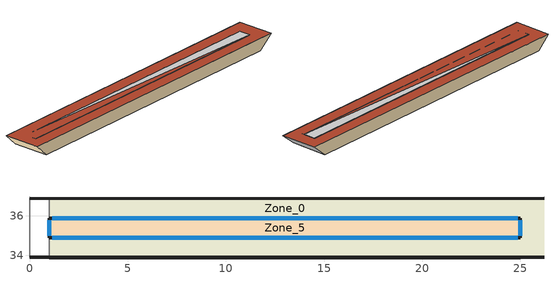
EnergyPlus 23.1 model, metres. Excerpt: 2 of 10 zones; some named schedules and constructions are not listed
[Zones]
Zone_0
 floor to Zone_1 (Interior Partition (Mass)_FLIPPED): 25,33.87,35.54 25,36.88,35.51 26.2,36.89,36.51 26.2,33.88,36.54
 floor to Zone_4 (Interior Partition (Mass)_FLIPPED): 25,34.37,35.54 1,34.37,35.54 1,36.88,35.51 25,36.88,35.51
 floor to Zone_9 (Interior Partition (Mass)_FLIPPED): 25,34.37 25,33.87 1,33.87 1,34.37 z35.54
 wall outside (300mmInsulation 200mmConcrete): 0,33.88,36.54 1,33.87,35.54 25,33.87,35.54 26.2,33.88,36.54; 26.2,36.89,36.51 25,36.88,35.51 1,36.88,35.51 0,36.89,36.51
 wall to Zone_3 (200mmConcrete): 1,36.88,35.51 1,33.87,35.54 0,33.88,36.54 0,36.89,36.51
 ceiling to Zone_5 (Interior Partition (Mass)): 1,34.88,36.53 25,34.88,36.53 25,35.88,36.52 1,35.88,36.52
 roof outside (UVal_0.4_Mass): 0,33.88,36.54 25,33.88,36.54 25,35.88,36.52 1,35.88,36.52 25,34.88,36.53 25,33.88,36.54 26.2,33.88,36.54 26.2,36.89,36.51 0,36.89,36.51
Zone_5
 floor outside (90.1-2019 Nonresidential CZ 0 Exterior Floor (Mass)): 1,34.88,36.03 1,35.88,36.02 25,35.88,36.02 25,34.88,36.03
 wall outside (300mmInsulation 200mmConcrete): 25,35.88 1,35.88 z36.02:36.52; 1,34.88 25,34.88 z36.03:36.53; 1,35.88,36.02 1,34.88,36.03 1,34.88,36.53 1,35.88,36.52; 25,34.88,36.03 25,35.88,36.02 25,35.88,36.52 25,34.88,36.53
 window (90.1-2019 Nonresidential CZ 0 Glazing (Operable)): 24.85,35.88 1.15,35.88 z36.17:36.37; 1.15,34.88 24.85,34.88 z36.18:36.38; 1,35.76,36.14 1,35,36.15 1,35,36.41 1,35.76,36.4; 25,35,36.15 25,35.76,36.14 25,35.76,36.4 25,35,36.41
[EnergyManagementSystem:Sensor] Output:Variable Index Key=Environment
Name | Output:Variable
OutdoorTemp | Site Outdoor Air Drybulb Temperature
OutdoorRelHumid | Site Outdoor Air Relative Humidity
[ZoneHVAC:IdealLoadsAirSystem] Maximum Heating Supply Air Temperature {C}=35; Minimum Cooling Supply Air Temperature {C}=12; Maximum Heating Supply Air Humidity Ratio {kgWater/kgDryAir}=0.01; Minimum Cooling Supply Air Humidity Ratio {kgWater/kgDryAir}=0.008; Heating Limit=LimitFlowRateAndCapacity; MaximumHeatingAirFlowRate [m3/s]=Autosize; MaximumSensibleHeatingCapacity [W]=Autosize; Cooling Limit=LimitFlowRateAndCapacity; MaximumCoolingAirFlowRate [m3/s]=Autosize; MaximumTotalCoolingCapacity [W]=Autosize; HeatingAvailabilitySchedule=Off; Dehumidification Control Type=Humidistat; Humidification Control Type=Humidistat; Demand Controlled Ventilation Type=OccupancySchedule; Outdoor Air Economizer Type=DifferentialEnthalpy; Heat Recovery Type=None; SensibleHeatRecoveryEffectiveness=0.7; LatentHeatRecoveryEffectiveness=0.65
Name | CoolingAvailabilitySchedule | Design Specification Outdoor Air Object
Zone_0 Ideal Loads Air | CoolAvail_Zone_0 | Zone_0MinFreshAir
Zone_1 Ideal Loads Air | CoolAvail_Zone_1 | Zone_1MinFreshAir
Zone_2 Ideal Loads Air | CoolAvail_Zone_2 | Zone_2MinFreshAir
Zone_3 Ideal Loads Air | CoolAvail_Zone_3 | Zone_3MinFreshAir
Zone_4 Ideal Loads Air | CoolAvail_Zone_4 | Zone_4MinFreshAir
Zone_5 Ideal Loads Air | CoolAvail_Zone_5 | Zone_5MinFreshAir
Zone_6 Ideal Loads Air | CoolAvail_Zone_6 | Zone_6MinFreshAir
Zone_7 Ideal Loads Air | CoolAvail_Zone_7 | Zone_7MinFreshAir
Zone_8 Ideal Loads Air | CoolAvail_Zone_8 | Zone_8MinFreshAir
Zone_9 Ideal Loads Air | CoolAvail_Zone_9 | Zone_9MinFreshAir
[Schedule:Constant]
Name | Value
Off | 0
AllOn | 1
[Schedule:Day:Hourly]
713d6450-72e7-46b9-a0b0-eab3520a337b: Fraction, 0, 0, 0, 0, 0, 0, 0, 0, 0.4, 0.4, 0.4, 0.6, 0.6, 0.6, 0.6, 0.6, 0.6, 0.4, 0, 0, 0, 0, 0, 0
6affbd65-ccde-42a5-a7cf-98fa23af94a4: AnyNumber, 0.2, 0.2, 0.2, 0.2, 0.2, 0.2, 0.2, 0.2, 0.2, 0.2, 0.2, 0.2, 0.2, 0.2, 0.2, 0.2, 0.2, 0.2, 0.2, 0.2, 0.2, 0.2, 0.2, 0.2
c2c4ec13-7492-4e47-a708-5072e8d3efac: Fraction, 0, 0, 0, 0, 0, 0, 0, 0.8, 0.8, 0.6, 0.6, 0.6, 0.6, 0.6, 0.6, 0.6, 0.6, 0.8, 0, 0, 0, 0, 0, 0
4f654153-d9da-440f-87d4-c26200ae0a88: Fraction, 0, 0, -0, -0, 0, -0, 0, 0.2, 0.2, 0.4, 0.4, 0.6, 0.6, 0.6, 0.6, 0.6, 0.6, 0.4, 0.4, 0.2, 0, 0, 0, 0
8a532af5-2101-49b9-b3ae-ee631a3ede54: Temperature, 0, 0, 0, 0, 0, 0, 0, 0, 25, 25, 25, 25, 25, 25, 25, 25, 25, 25, 25, 0, 0, 0, 0, 0
26128329-a49c-462a-9c65-336d64e03bce: Fraction, 1, 1, 1, 1, 1, 1, 1, 1, 0, 0, 0, 0, 0, 1, 0, 0, 0, 0, 0, 0, 0, 0, 0, 0
ffc6a95d-d4a1-47bb-b88f-23d788c2bf29: Fraction, 1, 1, 1, 1, 1, 1, 1, 1, 0, 0, 0, 0, 0, 0, 0, 0, 0, 0, 0, 0, 0, 0, 0, 0
7ec457ae-2b84-446e-ac73-69dfd6062cb9: Fraction, 1, 1, 1, 1, 1, 1, 1, 1, 0, 0, 0, 1, 1, 1, 1, 1, 0, 0, 0, 0, 0, 0, 0, 1
346ea321-adf6-498f-ac46-00ea87e15e3c: Fraction, 1, 1, 1, 1, 1, 1, 1, 1, 0, 0, 0, 0, 0, 0, 0, 0, 0, 0, 0, 0, 0, 0, 0, 1
68d4db8a-cd9e-4515-a9a3-8d937d685b81: Fraction, 1, 1, 1, 1, 1, 1, 1, 1, 0, 0, 0, 0, 1, 1, 1, 0, 0, 0, 0, 0, 0, 0, 0, 0
6c2d310b-273f-410a-89f7-1805d80d1e96: Fraction, 1, 1, 1, 1, 1, 1, 1, 1, 0, 0, 0, 0, 0, 0, 0, 0, 0, 0, 0, 0, 0, 0, 1, 1
18a13f5e-4ed7-482c-b7a1-724b896db6e4: Fraction, 1, 1, 1, 1, 1, 1, 1, 0, 0, 0, 0, 0, 1, 1, 1, 1, 0, 0, 0, 0, 0, 0, 0, 1
7164f43f-7629-494b-9241-abfe7005886f: Fraction, 1, 1, 1, 1, 1, 1, 1, 1, 0, 0, 0, 0, 1, 1, 1, 1, 1, 0, 0, 0, 0, 0, 0, 0
eea84938-3f2c-4198-8930-aa0f154303ca: Fraction, 1, 1, 1, 1, 1, 1, 1, 1, 0, 0, 0, 0, 1, 1, 1, 1, 1, 0, 0, 0, 0, 0, 0, 1
1f8974ce-10b4-41a2-9884-31a29a277223: Fraction, 1, 1, 1, 1, 1, 0, 0, 0, 0, 0, 1, 1, 1, 1, 0, 0, 0, 0, 0, 0, 0, 0, 1, 1
b95b9b22-7183-480b-83c9-f689512fde90: Fraction, 1, 1, 1, 1, 1, 0, 0, 0, 0, 0, 0, 0, 0, 0, 0, 1, 1, 1, 1, 1, 1, 1, 1, 1
7a8470b1-fba1-4a9f-a13f-e9dc9952319e: Fraction, 1, 1, 1, 1, 1, 1, 1, 0, 0, 0, 0, 0, 0, 0, 0, 0, 0, 0, 0, 0, 0, 0, 1, 1
0cd271bc-c703-4da0-8d19-fef8b674692d: Fraction, 1, 1, 1, 1, 1, 1, 1, 0, 0, 0, 0, 0, 0, 0, 0, 0, 0, 0, 0, 0, 0, 0, 0, 1
62c26efe-f6cd-477e-9e4c-5e679ff38d5d: Fraction, 1, 1, 1, 1, 1, 1, 1, 1, 1, 1, 1, 0, 0, 0, 0, 0, 0, 0, 0, 0, 1, 1, 1, 1
6023a845-a1c0-4990-ad85-f4ca74dafc78: Fraction, 1, 1, 1, 1, 1, 1, 0, 0, 0, 0, 0, 0, 0, 0, 0, 0, 0, 0, 0, 0, 0, 1, 1, 1
67fc87cf-ce2b-41cc-9440-1e0e2276db63: Fraction, 1, 1, 1, 1, 0, 0, 0, 0, 0, 0, 0, 0, 0, 0, 0, 0, 0, 0, 0, 0, 0, 1, 1, 1
de9248ce-a475-488b-b092-ba2fc47f884d: Fraction, 1, 1, 1, 1, 1, 1, 1, 1, 1, 1, 1, 1, 1, 1, 0, 0, 0, 0, 0, 0, 1, 1, 1, 1
a6578f83-0fec-4798-92dd-29eae890b0c9: Fraction, 1, 1, 1, 1, 1, 1, 0, 0, 0, 0, 0, 0, 0, 0, 0, 0, 0, 0, 0, 0, 0, 0, 1, 1
4199064a-1529-4171-aca4-b9dd580a48a0: Fraction, 0, 1, 1, 1, 1, 1, 1, 1, 0, 0, 0, 0, 0, 1, 0, 0, 0, 0, 1, 1, 1, 1, 1, 1
4fba21c8-22b2-41a6-a59f-d5a67b32b3be: Fraction, 1, 1, 1, 1, 1, 1, 0, 0, 0, 0, 0, 0, 1, 1, 0, 0, 1, 1, 1, 1, 1, 1, 1, 1
70ec4768-6183-4381-810d-2385883a66fe: Fraction, 1, 1, 1, 1, 1, 1, 1, 1, 0, 0, 0, 0, 0, 0, 0, 0, 0, 0, 0, 0, 0, 1, 1, 1
743a8416-6892-4693-8cab-3386d2d731b2: Fraction, 1, 1, 1, 0, 0, 0, 0, 0, 0, 0, 0, 0, 0, 0, 0, 0, 0, 0, 0, 0, 0, 0, 0, 0
cc1bc7ec-186a-4053-9078-072b368fb057: Fraction, 1, 1, 1, 1, 1, 1, 1, 1, 0, 0, 0, 0, 1, 1, 1, 1, 0, 0, 0, 0, 0, 0, 0, 0
1eac853b-f9b5-4378-aa0f-5e0ead8969a1: Fraction, 0, 0, 0, 0, 0, 0, 0, 0, 1, 1, 1, 1, 1, 1, 1, 1, 0, 0, 0, 0, 0, 0, 0, 0
b9559528-1d66-4457-ad8d-24ba14e98f91: Fraction, 0, 0, 0, 1, 1, 1, 1, 1, 0, 0, 0, 0, 0, 0, 0, 0, 0, 0, 0, 0, 0, 0, 0, 0
69cf3f64-1790-47ce-9ffe-870b6eae9fa3: Fraction, 0, 0, 0, 1, 1, 1, 1, 1, 0, 0, 0, 0, 0, 1, 1, 1, 0, 0, 0, 0, 0, 0, 0, 0
a2606a62-1cc4-4a4d-9957-ee04bef5b3a4: Fraction, 0, 1, 1, 1, 1, 1, 1, 1, 0, 0, 0, 0, 0, 1, 1, 0, 0, 0, 0, 0, 0, 0, 0, 0
17075a1b-6599-46ea-9f5a-90b479617e5c: Fraction, 0, 0, 0, 0, 1, 1, 1, 1, 0, 0, 0, 0, 0, 0, 0, 0, 0, 0, 0, 0, 0, 0, 0, 0
ae8ab2fa-f8e5-4340-9721-e04c586f310a: Fraction, 1, 1, 1, 1, 1, 1, 1, 1, 1, 0, 1, 1, 1, 1, 1, 1, 1, 0, 0, 1, 1, 1, 1, 1
b12baa50-9ce2-465b-8923-5503bc9c8547: Fraction, 1, 1, 1, 1, 1, 1, 1, 1, 0, 0, 0, 1, 1, 1, 1, 1, 0, 1, 1, 1, 1, 1, 1, 1
90c5aa04-2100-42e2-bce3-04d9d9818eda: Fraction, 0, 1, 1, 1, 1, 1, 1, 1, 0, 0, 0, 0, 1, 1, 1, 0, 0, 0, 0, 0, 0, 0, 0, 0
b9676c6e-9c11-4298-9a78-c99a300fc6af: Fraction, 0, 0, 0, 0, 0, 0, 0, 0, 0, 0, 0, 0, 1, 0, 0, 0, 0, 0, 0, 0, 0, 0, 0, 0
a47f9877-64a6-4272-b029-2d400106ce92: Fraction, 0, 1, 1, 1, 1, 1, 1, 1, 0, 0, 0, 0, 0, 0, 0, 0, 0, 0, 0, 0, 0, 0, 0, 0
f3131cd5-39ca-4246-a29d-ecc3657f6b71: Fraction, 0, 1, 0, 0, 1, 0, 0, 0, 0, 0, 0, 1, 1, 1, 1, 1, 1, 0, 0, 0, 0, 0, 0, 0
604f2ce9-409e-408d-bb1a-d8c02a4a93ba: Fraction, 0, 0, 0, 0, 0, 0, 0, 0, 0, 0, 0, 0, 1, 0, 1, 0, 0, 0, 0, 0, 0, 0, 0, 0
b1de7d1b-d140-4419-81a4-46bcb6597c08: Fraction, 0, 0, 0, 0, 0, 0, 0, 0, 0, 0, 0, 1, 0, 0, 1, 1, 0, 0, 0, 0, 0, 0, 0, 1
c05c8beb-8b61-4d35-8522-e71affdac5f8: Fraction, 0, 0, 0, 1, 1, 1, 1, 1, 0, 0, 0, 1, 1, 1, 1, 0, 0, 0, 0, 0, 0, 1, 1, 0
9460b2d5-9b17-4edd-84e5-bb32d14f65f1: Fraction, 0, 1, 1, 1, 1, 1, 1, 1, 0, 0, 0, 1, 1, 1, 1, 1, 0, 0, 1, 0, 0, 1, 1, 1
4825c346-50d4-4f60-ac18-61646baccc39: Fraction, 1, 1, 1, 1, 1, 1, 1, 1, 0, 0, 0, 1, 1, 1, 1, 0, 0, 0, 0, 1, 0, 0, 1, 1
c3a7118f-9858-4c1a-9065-92c86fd2ce47: Fraction, 1, 1, 1, 1, 1, 1, 1, 1, 1, 1, 0, 0, 0, 0, 0, 0, 0, 0, 0, 1, 1, 1, 1, 1
cc65cf8b-ad84-46d3-841b-9f3fed0eaa0c: Fraction, 1, 1, 1, 1, 1, 1, 1, 1, 0, 0, 0, 1, 1, 1, 1, 1, 1, 0, 1, 1, 1, 1, 1, 1
865d1c69-0b9e-4efa-9cd9-44acacb2e463: Fraction, 1, 1, 0, 0, 1, 1, 0, 0, 0, 0, 0, 1, 0, 0, 1, 1, 0, 0, 0, 0, 0, 0, 0, 0
6787fef0-3d34-4ff5-af86-dab837380132: Fraction, 0, 1, 1, 0, 1, 1, 0, 0, 0, 0, 0, 1, 1, 1, 1, 1, 1, 0, 0, 0, 0, 0, 0, 0
7c6381cc-5b55-49da-8322-ec5a5ece2b28: Fraction, 0, 0, 0, 0, 1, 1, 1, 1, 0, 0, 0, 1, 1, 1, 1, 1, 0, 0, 0, 0, 0, 0, 0, 0
1f42ac5f-69d3-40f8-b05b-59f70a2297f2: Fraction, 1, 1, 1, 1, 1, 1, 1, 1, 0, 0, 0, 1, 1, 1, 1, 1, 0, 0, 0, 0, 0, 0, 0, 0
ed8f30d5-4e58-4bd8-be9f-2f7e72377be0: Fraction, 0, 0, 1, 1, 1, 1, 1, 0, 0, 0, 0, 1, 1, 1, 1, 1, 1, 0, 0, 0, 0, 0, 0, 0
cda3fa70-d411-4153-910d-d1ea203522ce: Fraction, 0, 0, 0, 0, 0, 0, 0, 0, 0, 0, 0, 0, 0, 1, 0, 0, 0, 0, 0, 0, 0, 0, 0, 0
d0da784f-1475-43dc-8f9b-f9596f81764a: Fraction, 0, 0, 0, 0, 0, 0, 0, 0, 0, 0, 0, 1, 1, 1, 0, 0, 0, 0, 0, 0, 0, 0, 0, 0
5a9cd386-6dde-4e57-98bc-6c021d4b4641: Fraction, 0, 0, 0, 0, 0, 0, 0, 0, 0, 0, 0, 0, 1, 1, 1, 1, 0, 0, 0, 0, 0, 0, 0, 0
d45ff4bc-0f80-46f5-8910-e49af15cc98d: Fraction, 0, 0, 0, 1, 1, 1, 1, 1, 0, 0, 0, 1, 1, 1, 1, 1, 0, 0, 0, 0, 0, 0, 0, 0
ff4ec9a2-cc1f-48b8-8e96-368cc7353a53: Fraction, 1, 1, 1, 0, 1, 1, 1, 1, 0, 0, 0, 1, 1, 1, 1, 1, 1, 0, 0, 0, 0, 0, 0, 1
d29247bc-790b-4132-ba5a-d047e7aefb11: Fraction, 1, 1, 1, 1, 1, 1, 1, 1, 0, 0, 0, 1, 1, 1, 1, 1, 1, 0, 0, 0, 0, 0, 0, 1
f3175d0e-35d9-4439-b0aa-6b1563fa926c: Fraction, 1, 1, 1, 1, 0, 0, 0, 1, 0, 0, 1, 1, 1, 1, 1, 1, 1, 0, 0, 0, 0, 0, 0, 0
aabe9b6c-e614-4a09-a937-79109e35ecdb: Fraction, 1, 1, 1, 1, 0, 0, 0, 0, 0, 0, 0, 1, 1, 1, 1, 1, 1, 0, 0, 0, 0, 0, 0, 0
89886e4c-dae1-4523-96eb-67b856de2bfb: Fraction, 0, 0, 0, 0, 0, 0, 0, 0, 0, 0, 0, 1, 1, 1, 1, 1, 0, 0, 0, 0, 0, 1, 1, 1
aab2ec88-fad6-44b6-b865-30069ee1f08c: Fraction, 1, 1, 1, 1, 1, 1, 1, 1, 1, 1, 0, 0, 0, 0, 1, 1, 0, 0, 0, 1, 1, 0, 1, 0
c7789eea-a7a2-4639-a7f6-11bfa0d1b582: Fraction, 0, 1, 1, 1, 1, 1, 1, 1, 1, 1, 1, 1, 0, 1, 0, 1, 1, 1, 1, 1, 1, 1, 1, 1
84d716f2-fcba-4c29-9d14-1c0ac03fc866: Fraction, 1, 1, 1, 1, 1, 1, 1, 1, 0, 0, 0, 1, 0, 1, 1, 0, 0, 0, 0, 1, 0, 1, 1, 1
0a143e83-cd71-4f17-9422-728ab1938fa5: Fraction, 1, 1, 1, 1, 1, 1, 1, 1, 0, 0, 0, 1, 1, 1, 1, 1, 1, 1, 0, 0, 0, 0, 0, 0
7a0da003-bc82-4f23-ab69-61e5f7eedec5: Fraction, 1, 0, 1, 1, 1, 0, 1, 1, 0, 0, 0, 1, 1, 1, 1, 1, 1, 0, 0, 0, 0, 0, 0, 0
560757e2-053c-4463-a1ce-e2d631b9b847: Fraction, 0, 0, 0, 0, 0, 1, 1, 0, 0, 0, 0, 0, 1, 1, 1, 1, 0, 0, 0, 0, 1, 1, 1, 0
4d4032d5-8fce-4c25-b939-b4acca6882aa: Fraction, 0, 1, 0, 1, 1, 1, 1, 1, 0, 0, 0, 1, 1, 1, 1, 1, 1, 0, 0, 0, 0, 0, 0, 0
5a9531e6-8b83-44fe-8bb2-b31c1ab7d0f4: Fraction, 0, 1, 1, 1, 1, 1, 0, 1, 0, 0, 0, 1, 1, 1, 1, 1, 1, 1, 0, 0, 0, 0, 0, 0
2a7afb4d-5dc2-4b14-a3b2-085157eb2d87: Fraction, 0, 0, 0, 1, 1, 1, 1, 1, 0, 0, 0, 1, 1, 1, 1, 1, 1, 1, 0, 0, 0, 0, 0, 0
bd08f717-5fdb-4f75-ae98-62cf7cc61b90: Fraction, 0, 0, 0, 0, 1, 1, 1, 1, 0, 0, 0, 1, 1, 1, 1, 1, 1, 1, 0, 0, 0, 0, 0, 0
17d694e7-a3c3-418d-9186-ff37bdbbb1d7: Fraction, 0, 0, 1, 1, 1, 1, 1, 1, 0, 0, 0, 1, 1, 1, 1, 1, 0, 1, 1, 1, 0, 1, 1, 1
9fda8791-29e9-49cc-9025-0fc42e0ce243: Fraction, 0, 0, 0, 0, 1, 1, 1, 1, 0, 0, 1, 1, 1, 1, 1, 1, 1, 0, 0, 0, 0, 0, 0, 0
23db5ed2-c412-4876-b25f-0793a50ab920: Fraction, 0, 0, 0, 0, 0, 1, 0, 0, 0, 1, 1, 1, 1, 1, 1, 1, 1, 1, 0, 0, 0, 0, 0, 0
fc9819a5-a7a8-470e-ab99-db347ae4e144: Fraction, 0, 0, 0, 1, 1, 1, 1, 0, 0, 0, 0, 1, 1, 1, 1, 1, 1, 1, 0, 0, 0, 0, 0, 0
761dc9e9-92e1-4a90-93cf-91c7b3f81479: Fraction, 1, 1, 1, 0, 1, 0, 1, 1, 0, 0, 0, 0, 1, 1, 1, 1, 1, 0, 0, 0, 0, 0, 0, 0
96a6c59c-fbd3-4824-80f8-1d3866c75101: Fraction, 0, 0, 1, 1, 1, 1, 1, 1, 0, 1, 1, 1, 1, 1, 0, 1, 0, 0, 0, 1, 0, 0, 1, 1
4a87fd1e-b5fe-4231-a6b1-4b67dd32aa59: Fraction, 1, 1, 1, 1, 1, 1, 0, 1, 0, 1, 1, 1, 1, 1, 1, 1, 1, 1, 0, 0, 0, 0, 0, 0
d7f0d4f1-ab2f-42f6-8717-3ce23bde9407: Fraction, 0, 1, 1, 1, 1, 1, 0, 1, 0, 0, 0, 1, 1, 1, 0, 0, 0, 0, 0, 0, 0, 0, 0, 1
b5c54b92-bcc4-473c-bcf1-133da9fe95cc: Fraction, 1, 1, 1, 1, 1, 1, 1, 1, 0, 1, 1, 1, 1, 1, 1, 0, 1, 0, 0, 1, 1, 1, 1, 1
a9b29cc3-23d7-49fb-8f39-3d85835c3b23: Fraction, 1, 1, 1, 1, 1, 1, 1, 0, 0, 0, 0, 0, 1, 1, 1, 1, 0, 0, 0, 0, 0, 0, 1, 0
d0b564ea-e383-47b1-be1e-dc4d810b31cd: Fraction, 0, 0, 1, 1, 1, 1, 1, 1, 0, 1, 1, 1, 1, 1, 1, 1, 1, 1, 1, 0, 0, 0, 0, 0
bb115e9a-4528-47b1-8fc0-19a819fb9404: Fraction, 1, 1, 1, 1, 1, 1, 1, 1, 0, 0, 1, 1, 1, 0, 0, 0, 0, 0, 0, 1, 0, 1, 1, 1
b6b0ad12-b3c1-481c-b9f1-5acc0e674619: Fraction, 1, 1, 1, 1, 1, 1, 1, 1, 0, 0, 0, 1, 1, 1, 1, 1, 0, 0, 0, 0, 0, 1, 1, 1
1739440a-2f14-4577-94f2-53e56cbe0b48: Fraction, 1, 1, 1, 1, 1, 1, 1, 1, 0, 1, 1, 0, 1, 1, 1, 0, 0, 0, 0, 1, 1, 1, 1, 1
24fb377b-7fca-4feb-954a-66d58489e97a: Fraction, 1, 1, 1, 1, 1, 1, 1, 1, 0, 0, 1, 1, 1, 1, 1, 1, 1, 1, 0, 0, 0, 0, 0, 0
fd0e931d-f427-422f-b769-3dc5b1793982: Fraction, 0, 1, 1, 0, 1, 1, 1, 1, 0, 1, 1, 1, 1, 1, 1, 1, 0, 1, 1, 1, 1, 1, 1, 1
f9c79e93-5e8b-42da-88a0-5c8fa0b4c526: Fraction, 1, 1, 0, 1, 1, 1, 1, 1, 0, 0, 1, 1, 1, 0, 0, 0, 1, 1, 0, 1, 1, 1, 1, 1
d02671bd-c2a3-4776-a2b3-cd4210fb431e: Fraction, 1, 1, 1, 1, 1, 1, 1, 1, 0, 0, 1, 1, 1, 1, 1, 0, 1, 1, 1, 1, 1, 1, 1, 1
712e4034-84fe-481c-9840-f755857050d9: Fraction, 1, 1, 1, 1, 1, 1, 1, 1, 1, 0, 1, 1, 1, 1, 1, 0, 1, 0, 0, 1, 1, 1, 1, 1
28efdf05-0f4b-451e-8c23-20d551e88e14: Fraction, 1, 1, 1, 1, 1, 1, 1, 1, 1, 1, 1, 1, 1, 1, 0, 0, 0, 0, 0, 0, 0, 1, 1, 1
27b80191-4557-4104-8bb1-e63b0cb6580a: Fraction, 1, 1, 1, 1, 0, 0, 0, 0, 0, 0, 1, 1, 1, 1, 1, 1, 1, 0, 0, 0, 0, 0, 0, 0
ce56b4e4-d86d-4331-9bb7-390510d35bc2: Fraction, 0, 1, 1, 1, 1, 1, 1, 1, 0, 0, 0, 1, 1, 1, 1, 1, 1, 1, 0, 0, 0, 0, 0, 0
e4e2a8df-a270-449e-bc5b-4324a7a5022c: Fraction, 0, 1, 0, 0, 1, 0, 1, 0, 0, 0, 1, 1, 1, 1, 1, 1, 1, 0, 0, 0, 0, 0, 0, 0
8bb8680e-d5c2-40b5-b05e-99c5a2425baf: Fraction, 0, 1, 1, 1, 1, 1, 1, 1, 0, 1, 1, 1, 1, 1, 1, 1, 1, 1, 0, 0, 0, 0, 0, 0
f530f5bc-f477-4397-a6c6-14ceea88d037: Fraction, 0, 0, 0, 0, 1, 0, 0, 0, 0, 1, 1, 1, 1, 1, 1, 1, 1, 1, 1, 0, 0, 0, 0, 0
8e7e5144-0e29-4ea1-8231-a33c3fc82d74: Fraction, 0, 0, 0, 0, 1, 1, 0, 1, 0, 0, 1, 1, 0, 1, 1, 1, 1, 1, 1, 1, 1, 1, 1, 1
3d33a212-503c-40d0-9ed0-24d3134ffe09: Fraction, 1, 1, 1, 1, 1, 1, 1, 1, 0, 0, 0, 1, 1, 1, 1, 1, 1, 0, 0, 0, 0, 0, 0, 0
70460fb7-dcc5-4d58-814f-1b1e46aead27: Fraction, 0, 1, 1, 1, 1, 1, 1, 1, 0, 0, 1, 1, 1, 0, 0, 0, 0, 0, 0, 0, 0, 0, 0, 1
5e2a3386-f270-4096-9afb-6b8a723f140a: Fraction, 1, 1, 1, 1, 1, 1, 1, 1, 0, 0, 1, 1, 1, 1, 1, 1, 1, 0, 1, 0, 0, 0, 0, 0
69fe6724-1ccc-4d02-a542-3811eccb1b57: Fraction, 0, 0, 0, 0, 1, 1, 0, 0, 0, 0, 1, 1, 0, 0, 0, 1, 1, 0, 0, 1, 1, 1, 1, 1
7ff846aa-aef5-42cb-881b-a60a1771d837: Fraction, 1, 1, 1, 1, 1, 1, 1, 1, 0, 0, 0, 1, 1, 1, 1, 0, 0, 1, 1, 1, 1, 1, 1, 1
446bb8a1-ab85-4d4a-a89b-364b6581748b: Fraction, 1, 1, 1, 1, 1, 1, 1, 1, 0, 0, 0, 1, 1, 1, 1, 0, 1, 1, 0, 0, 0, 0, 0, 0
036445e2-b225-4bc6-8bca-024f287c0ea6: Fraction, 0, 0, 0, 0, 1, 0, 0, 0, 0, 1, 0, 1, 1, 1, 0, 1, 1, 1, 1, 1, 1, 1, 1, 1
26d83129-131d-4a7d-8ac0-b1060d132821: Fraction, 1, 1, 1, 1, 1, 1, 1, 1, 1, 0, 0, 1, 1, 1, 1, 1, 0, 0, 0, 0, 0, 0, 0, 0
0e35c78a-022f-40a5-8027-6e208e5ad6e3: Fraction, 1, 1, 1, 1, 1, 1, 1, 1, 0, 1, 1, 1, 1, 1, 1, 0, 0, 0, 0, 0, 0, 0, 0, 0
da46bbde-d27d-4db4-b081-f6c76ac3d6ae: Fraction, 1, 1, 1, 0, 1, 1, 0, 1, 0, 0, 0, 1, 1, 1, 0, 0, 0, 0, 0, 0, 0, 0, 0, 0
bf61dd20-51ba-4e41-94da-0c9cba887544: Fraction, 0, 0, 0, 0, 0, 0, 0, 0, 1, 1, 1, 1, 1, 1, 1, 1, 1, 1, 1, 0, 0, 0, 0, 0
3f2b6444-cd72-44bc-aec0-1e53521e674d: Fraction, 0, 0, 0, 0, 1, 0, 1, 1, 1, 1, 1, 1, 1, 1, 1, 1, 1, 1, 0, 0, 0, 0, 0, 0
b4baf8b9-d35b-4d8c-ad21-b320ef6debc3: Fraction, 0, 0, 0, 0, 0, 1, 1, 1, 1, 1, 1, 1, 1, 1, 1, 1, 1, 1, 1, 0, 0, 0, 0, 0
6626ade1-789e-4a35-851e-c1756bb77c67: Fraction, 0, 0, 0, 0, 1, 0, 1, 0, 0, 1, 1, 1, 1, 1, 1, 1, 1, 1, 1, 0, 0, 0, 0, 0
0955a33e-2b42-4e37-8f6e-7579b4034070: Fraction, 0, 0, 0, 0, 1, 1, 1, 1, 0, 1, 1, 1, 1, 1, 1, 1, 1, 1, 1, 0, 0, 0, 0, 0
b01a01a1-7a07-42fc-a84d-51f25bf08ee4: Fraction, 0, 0, 0, 0, 0, 0, 0, 0, 1, 1, 1, 1, 1, 1, 0, 0, 0, 0, 0, 1, 0, 0, 0, 0
1762e173-b534-45a6-b960-29bbe44aace2: Fraction, 0, 1, 0, 0, 1, 0, 1, 1, 0, 1, 1, 1, 1, 0, 1, 0, 0, 0, 0, 0, 0, 0, 0, 1
65baea4b-485f-4b36-bbd7-9b80a3d2e53b: Fraction, 1, 0, 1, 1, 1, 1, 1, 0, 0, 1, 1, 1, 0, 0, 1, 1, 1, 0, 0, 0, 0, 0, 0, 0
ba5c4833-961b-4877-84fa-b8c2ab6ea4b1: Fraction, 1, 1, 0, 1, 1, 1, 1, 1, 0, 1, 1, 1, 1, 1, 1, 0, 0, 0, 0, 0, 0, 0, 0, 0
d209889c-2d33-4c58-a33f-b89cbf890c4d: Fraction, 0, 1, 1, 1, 1, 1, 1, 1, 0, 1, 1, 1, 0, 1, 1, 1, 0, 1, 0, 1, 1, 0, 1, 0
6f706008-9f60-4919-b369-57b30f34258f: Fraction, 1, 1, 1, 1, 1, 1, 1, 1, 0, 0, 0, 0, 1, 0, 0, 0, 0, 0, 0, 0, 0, 0, 1, 0
31deaa9e-b116-4580-8a71-811229ae0aaa: Fraction, 1, 1, 0, 1, 1, 1, 1, 1, 0, 1, 1, 1, 1, 1, 1, 1, 1, 1, 0, 0, 0, 0, 0, 0
abfe7c1c-b156-4108-a5ee-e9c6d44be93c: Fraction, 0, 0, 0, 0, 0, 0, 0, 0, 0, 1, 1, 0, 0, 1, 1, 0, 0, 0, 0, 0, 0, 1, 1, 1
01758040-7c91-4301-9df9-204fde4e73fb: Fraction, 1, 1, 1, 1, 1, 1, 0, 0, 0, 0, 1, 1, 1, 1, 1, 1, 1, 1, 0, 0, 0, 0, 0, 0
59f00bd5-7e8f-453e-98e2-b669a7e37de7: Fraction, 0, 0, 0, 0, 0, 0, 0, 0, 0, 0, 1, 1, 1, 1, 1, 1, 1, 1, 0, 0, 0, 0, 0, 0
15202f56-a887-42bf-9e9f-5be8b6005a0d: Fraction, 0, 0, 0, 1, 1, 1, 0, 0, 0, 0, 0, 0, 1, 1, 0, 0, 1, 1, 0, 0, 0, 1, 1, 1
81a05240-546d-4c94-8ed6-bb396fd965ed: Fraction, 1, 1, 1, 1, 1, 1, 1, 1, 0, 1, 1, 1, 0, 0, 0, 0, 0, 0, 0, 0, 0, 0, 0, 1
b35077cb-8a57-4378-b1ca-af1ceea6528f: Fraction, 1, 1, 1, 1, 1, 1, 1, 1, 1, 0, 0, 0, 1, 1, 1, 1, 0, 0, 0, 0, 0, 0, 1, 1
5c5a4e26-71e4-42e3-8a73-b0b0c5056f89: Fraction, 1, 1, 1, 1, 1, 1, 1, 1, 0, 0, 1, 1, 1, 1, 1, 1, 1, 0, 0, 0, 0, 0, 0, 0
0151d82a-0480-40df-81c4-e70aaeed28f2: Fraction, 1, 1, 1, 1, 1, 1, 1, 1, 0, 0, 1, 1, 1, 1, 0, 0, 1, 1, 1, 1, 1, 1, 1, 1
5cf7e0b3-6d71-4a3a-90c1-46dae67eac35: Fraction, 1, 1, 1, 1, 1, 1, 1, 1, 0, 0, 1, 1, 1, 1, 0, 0, 0, 1, 1, 1, 1, 1, 1, 1
e1e0a4a8-b3b8-4ce8-b014-475056c52d8b: Fraction, 0, 0, 0, 0, 1, 1, 1, 1, 0, 0, 0, 0, 0, 0, 0, 0, 0, 0, 0, 0, 0, 0, 1, 1
867dd1cd-1711-4138-8bf3-20f96c500f98: Fraction, 1, 1, 1, 1, 1, 1, 1, 1, 1, 1, 1, 1, 1, 1, 1, 1, 1, 1, 1, 0, 0, 0, 0, 0
df172223-f764-49c2-9171-b10852bc4956: Fraction, 0, 0, 0, 0, 0, 0, 0, 0, 0, 0, 1, 1, 1, 1, 1, 0, 0, 0, 0, 0, 0, 1, 1, 1
37ef8897-8bc5-408e-b2b4-b8d7d30b22dc: Fraction, 1, 1, 1, 1, 1, 1, 1, 1, 1, 0, 0, 0, 1, 1, 1, 1, 1, 0, 0, 0, 0, 0, 0, 0
866ff3b9-be31-4651-8289-1c5911b79d86: Fraction, 0, 1, 0, 0, 0, 1, 1, 1, 0, 0, 1, 1, 1, 0, 0, 0, 0, 0, 0, 0, 0, 0, 0, 0
ee189984-607a-4dd1-ae73-8fcb10790cc0: Fraction, 1, 1, 1, 1, 1, 1, 1, 1, 1, 0, 0, 0, 0, 0, 0, 0, 1, 1, 0, 0, 0, 0, 0, 0
34d8368c-40ba-4988-b3fc-4b490afa0ebe: Fraction, 0, 0, 0, 1, 1, 0, 0, 0, 0, 1, 1, 1, 0, 0, 0, 0, 0, 0, 0, 0, 0, 0, 0, 0
a6d3308d-77ee-458e-9821-a5734c643cbb: Fraction, 0, 0, 0, 0, 0, 0, 0, 0, 0, 1, 1, 1, 0, 0, 0, 0, 0, 0, 0, 0, 1, 1, 1, 1
a626b689-1697-4f16-a2e5-8d6255b86500: Fraction, 1, 1, 1, 1, 1, 1, 1, 1, 0, 0, 1, 1, 1, 1, 1, 1, 1, 1, 1, 0, 0, 0, 0, 0
2eb27994-ff50-4560-928d-655cb1ceed32: Fraction, 0, 1, 1, 1, 1, 1, 0, 0, 0, 1, 1, 1, 1, 1, 1, 1, 1, 0, 0, 0, 0, 0, 0, 0
80368e80-d8cc-4b57-a2c1-f7b5cdc30fcd: Fraction, 0, 1, 1, 1, 1, 1, 1, 1, 1, 0, 0, 1, 1, 1, 1, 1, 0, 0, 0, 0, 0, 0, 0, 0
9e4573f8-e1a7-4b68-90b6-66205e68623d: Fraction, 0, 0, 0, 0, 0, 0, 0, 0, 0, 0, 0, 0, 1, 1, 1, 1, 0, 0, 0, 0, 0, 0, 0, 1
39ed11b3-ef2d-44c3-9c2a-c586066af89d: Fraction, 0, 0, 0, 0, 0, 0, 0, 0, 0, 0, 0, 0, 1, 1, 1, 1, 1, 1, 0, 0, 0, 0, 0, 0
150b0c3b-f5e9-4222-be3d-d8cc0feeb11e: Fraction, 0, 0, 1, 1, 1, 1, 1, 1, 0, 0, 0, 0, 0, 0, 0, 0, 0, 0, 0, 0, 0, 0, 0, 0
0f07a0f2-23d3-4edc-8d40-3618e3be2d40: Fraction, 0, 0, 0, 0, 0, 0, 0, 0, 0, 0, 0, 0, 0, 0, 0, 0, 0, 0, 0, 0, 0, 0, 1, 1
a629ef8c-2b37-435e-94ac-01df1ea7d2eb: Fraction, 0, 0, 0, 1, 1, 1, 1, 1, 1, 0, 0, 0, 0, 0, 0, 0, 1, 0, 0, 0, 0, 0, 0, 0
45ab39a9-4205-4296-844c-e2cf7418a2d5: Fraction, 0, 0, 0, 1, 1, 1, 1, 1, 0, 0, 1, 1, 1, 1, 1, 1, 1, 0, 0, 0, 0, 0, 0, 0
57772238-412a-466c-9758-968421dfcb29: Fraction, 0, 1, 1, 1, 1, 1, 1, 0, 0, 0, 1, 1, 1, 1, 1, 1, 1, 1, 0, 0, 0, 0, 0, 0
faae22dc-67ed-4471-ac36-4d8f21a8b9d4: Fraction, 0, 0, 0, 0, 0, 0, 0, 0, 0, 1, 1, 1, 1, 1, 1, 1, 0, 0, 0, 0, 0, 0, 0, 0
42ed1921-6056-48dc-86a2-962c248314d9: Fraction, 0, 1, 1, 1, 1, 1, 1, 1, 1, 1, 1, 0, 1, 1, 1, 1, 1, 1, 0, 0, 0, 0, 0, 0
0198b9c3-e725-4b88-a6d2-d6b10227dd52: Fraction, 0, 1, 0, 1, 0, 0, 0, 1, 0, 0, 1, 1, 1, 1, 1, 1, 1, 1, 1, 0, 1, 1, 0, 0
a4c6dd20-9bc0-49d4-87b0-635ae5130ca8: Fraction, 0, 0, 0, 0, 0, 0, 0, 0, 0, 0, 1, 1, 1, 1, 1, 1, 1, 1, 1, 1, 0, 0, 0, 0
570886b1-58c4-457d-ac38-5adb74ed5e92: Fraction, 0, 0, 0, 0, 0, 0, 0, 0, 1, 1, 1, 1, 1, 1, 1, 1, 1, 0, 0, 0, 0, 0, 0, 0
0c5fc461-35c2-4594-bf42-7ee29993cee0: Fraction, 0, 0, 0, 0, 0, 0, 0, 0, 0, 0, 1, 0, 0, 1, 1, 1, 1, 1, 1, 0, 0, 0, 0, 0
3381a151-3611-4f8a-ad7f-3ff51188158a: Fraction, 0, 0, 0, 1, 1, 0, 0, 0, 0, 1, 1, 1, 1, 0, 0, 0, 0, 0, 0, 0, 0, 0, 1, 0
e182efa2-cca1-4f84-8820-ac13e0f118db: Fraction, 0, 1, 1, 1, 1, 0, 1, 1, 0, 0, 0, 0, 1, 1, 1, 1, 1, 1, 1, 0, 0, 0, 0, 0
5509c26c-c147-432c-a522-aa0e6fa0e644: Fraction, 0, 1, 0, 0, 1, 0, 1, 0, 0, 1, 1, 1, 1, 1, 1, 1, 1, 1, 1, 1, 0, 0, 0, 0
ebacf99d-e8da-48b9-b5ad-0108547cc8ae: Fraction, 0, 0, 0, 0, 0, 0, 0, 0, 0, 1, 1, 1, 1, 1, 1, 1, 1, 1, 1, 1, 1, 0, 0, 0
e23992b2-e676-4aaf-a538-d0a8f41620c4: Fraction, 0, 0, 0, 0, 0, 0, 0, 0, 1, 1, 1, 1, 1, 1, 1, 1, 1, 1, 1, 1, 1, 0, 0, 0
6c6c912e-38e2-490f-b220-cfdcfb22ad86: Fraction, 0, 0, 0, 0, 0, 0, 0, 1, 0, 1, 0, 0, 1, 1, 1, 0, 0, 1, 0, 0, 0, 0, 0, 0
82cdd992-5932-44f5-af20-b511eab67c35: Fraction, 0, 0, 0, 1, 1, 1, 1, 0, 0, 0, 0, 1, 1, 1, 1, 1, 1, 0, 0, 0, 0, 0, 0, 0
417d993f-43d2-4ff8-975c-b358da88f9bb: Fraction, 0, 1, 0, 0, 0, 0, 0, 0, 0, 1, 1, 1, 1, 1, 1, 1, 1, 1, 1, 0, 1, 0, 0, 0
5feb200d-eaa1-4e77-9e4f-a0e77642597a: Fraction, 0, 0, 0, 0, 0, 0, 0, 0, 0, 0, 0, 1, 1, 1, 1, 1, 1, 0, 1, 1, 1, 1, 1, 0
dcc79149-b959-47e7-8848-493a315d61d0: Fraction, 0, 1, 1, 0, 1, 0, 0, 1, 0, 0, 0, 1, 1, 1, 0, 0, 1, 0, 0, 1, 1, 1, 1, 0
945fc0f3-484d-4b2b-a273-856191adf391: Fraction, 1, 1, 1, 1, 1, 1, 1, 1, 0, 0, 0, 1, 1, 1, 1, 1, 1, 1, 0, 0, 0, 0, 1, 1
05f2b50d-8e04-4550-9c13-db7624886ff0: Fraction, 0, 1, 0, 0, 1, 1, 1, 1, 0, 0, 1, 1, 1, 0, 0, 0, 0, 1, 0, 1, 1, 0, 1, 1
be5c8f49-d87e-4c16-be82-4cc61e9b0dd0: Fraction, 1, 1, 1, 1, 0, 0, 0, 0, 0, 0, 0, 1, 1, 0, 1, 1, 1, 1, 1, 0, 0, 0, 0, 0
41220c13-cb08-450f-beee-d2d892435e77: Fraction, 0, 0, 0, 0, 1, 1, 1, 1, 1, 0, 1, 1, 1, 0, 1, 1, 1, 0, 0, 0, 0, 0, 0, 0
38490062-87ed-46bb-8adf-f158cdf2b034: Fraction, 0, 1, 1, 1, 1, 1, 1, 1, 0, 0, 0, 1, 1, 1, 1, 1, 0, 0, 0, 0, 0, 0, 0, 0
0cdfbd29-5919-428a-a7b5-4e2293dcdb32: Fraction, 0, 0, 0, 0, 0, 0, 0, 0, 0, 0, 0, 1, 1, 0, 1, 1, 1, 1, 0, 0, 0, 0, 0, 0
3aba190e-3d90-4987-9308-a3fcb793d781: Fraction, 0, 0, 0, 0, 0, 0, 0, 0, 0, 1, 0, 1, 1, 1, 1, 1, 1, 1, 0, 0, 0, 0, 0, 0
e089dff4-6ebe-4b6a-a2f4-a18efa07b05e: Fraction, 0, 0, 0, 0, 0, 0, 0, 0, 0, 0, 1, 1, 1, 0, 1, 1, 1, 1, 0, 0, 0, 0, 0, 0
45864a94-f36e-45b5-84df-de7966b719d4: Fraction, 0, 0, 0, 0, 0, 0, 1, 1, 1, 0, 1, 0, 0, 0, 0, 0, 0, 0, 0, 1, 0, 0, 0, 0
f651d182-9ffa-448d-b3bb-1db3778a2b42: Fraction, 1, 0, 0, 0, 1, 0, 0, 0, 0, 0, 1, 1, 0, 1, 1, 1, 1, 0, 0, 0, 0, 0, 0, 0
159349e4-3b38-41f5-a5dd-d0505b8291f4: Fraction, 0, 0, 0, 0, 0, 0, 0, 0, 0, 1, 1, 1, 0, 0, 1, 1, 1, 1, 0, 0, 0, 0, 0, 0
2e91a4a2-59e1-4e80-ba93-5ac0191b8a99: Fraction, 0, 0, 0, 0, 0, 0, 0, 0, 0, 1, 1, 1, 1, 1, 1, 1, 1, 1, 1, 0, 0, 0, 0, 0
6f42a927-a76e-4a30-a991-11c41d5897f9: Fraction, 0, 0, 0, 0, 0, 0, 0, 0, 0, 1, 1, 1, 0, 0, 1, 1, 1, 0, 0, 0, 0, 0, 0, 0
0c86296e-feb0-4f37-a20a-831bbe904953: Fraction, 0, 0, 0, 0, 1, 0, 0, 0, 0, 0, 1, 1, 1, 1, 1, 1, 1, 1, 0, 0, 0, 0, 1, 0
c76b5d6c-9250-4d2d-9df6-f6734dff384b: Fraction, 0, 1, 1, 1, 1, 1, 1, 0, 0, 0, 1, 1, 1, 0, 0, 0, 0, 0, 1, 1, 1, 1, 1, 1
9afddc16-a976-42a1-aec2-a38cabd5b7ab: Fraction, 1, 1, 1, 1, 1, 1, 0, 0, 0, 0, 1, 1, 1, 0, 1, 1, 1, 1, 0, 0, 0, 0, 0, 0
2d30eaa6-4708-41b4-9740-215df8f72218: Fraction, 0, 1, 1, 1, 1, 1, 1, 1, 0, 0, 0, 0, 0, 0, 1, 1, 0, 0, 0, 0, 0, 0, 0, 0
24c93f5d-cb47-4e21-aff8-68fd0f53a1ed: Fraction, 1, 0, 1, 1, 1, 1, 1, 1, 0, 0, 1, 1, 1, 1, 1, 1, 1, 1, 1, 1, 1, 1, 1, 1
68ba062c-caf0-48ae-a78a-ed71de20fc23: Fraction, 1, 1, 1, 1, 1, 1, 1, 1, 1, 1, 0, 0, 1, 0, 0, 0, 0, 0, 0, 0, 0, 0, 0, 1
a3cdf32c-6085-4ead-a52c-e1562a15795d: Fraction, 1, 1, 1, 1, 1, 1, 1, 1, 0, 0, 0, 0, 0, 0, 1, 1, 0, 0, 0, 0, 1, 0, 0, 1
f4e45d8a-f0a0-478f-a15f-18b249b74cc3: Fraction, 1, 1, 1, 1, 1, 1, 1, 1, 0, 0, 0, 0, 0, 0, 1, 1, 0, 0, 0, 0, 0, 0, 0, 0
9d953807-ff80-4617-85d4-abe27fac3636: Fraction, 0, 1, 0, 1, 1, 1, 1, 1, 0, 0, 0, 1, 1, 1, 0, 0, 0, 0, 0, 0, 0, 0, 0, 0
5e2a5ff9-d44a-4a84-b6fc-ec108ddc0fb9: Fraction, 0, 1, 1, 1, 1, 1, 1, 1, 1, 0, 0, 1, 1, 1, 1, 1, 1, 0, 0, 0, 0, 0, 0, 0
5703f235-9901-4922-8e4b-a7fe87b1f65f: Fraction, 0, 0, 0, 1, 1, 1, 1, 1, 0, 0, 0, 1, 1, 1, 1, 1, 1, 1, 1, 0, 0, 0, 0, 0
c94d1906-7a26-47d8-8a4b-06f594db9e9e: Fraction, 0, 0, 0, 1, 1, 1, 1, 1, 0, 0, 1, 1, 1, 0, 1, 1, 1, 0, 1, 1, 1, 1, 1, 1
7ff905aa-2ef4-4019-95e1-18739e4b7b9e: Fraction, 1, 0, 1, 1, 1, 1, 1, 1, 0, 0, 0, 0, 1, 0, 1, 0, 0, 0, 0, 0, 0, 0, 0, 0
33deab64-5739-4c8a-86c3-f2ffcf0da82b: Fraction, 0, 0, 0, 0, 0, 0, 0, 0, 0, 0, 0, 0, 0, 1, 1, 1, 0, 0, 0, 0, 0, 0, 0, 0
665f259e-6582-49ec-8a11-d1022598e93c: Fraction, 0, 0, 0, 0, 1, 0, 0, 0, 0, 0, 0, 1, 1, 1, 1, 1, 1, 0, 0, 0, 0, 0, 0, 0
6e5f01bd-541c-4f25-b722-4cb4b9198d04: Fraction, 0, 0, 0, 0, 1, 0, 0, 0, 0, 1, 1, 0, 0, 1, 1, 1, 1, 1, 1, 1, 1, 1, 1, 1
45ac16c2-9cdf-497c-acaa-cd679a3027f6: Fraction, 1, 1, 1, 1, 1, 1, 1, 1, 1, 0, 0, 1, 0, 1, 1, 1, 1, 1, 1, 0, 0, 0, 0, 1
c12e9dc4-7288-44a9-b1f1-93628059383e: Fraction, 1, 1, 1, 1, 1, 1, 1, 1, 0, 0, 0, 0, 0, 0, 1, 1, 1, 0, 0, 0, 0, 0, 0, 0
860b97a4-cdef-4a85-acf1-803019d13dfd: Fraction, 0, 0, 1, 0, 0, 0, 0, 1, 0, 0, 0, 0, 0, 1, 1, 1, 1, 0, 0, 0, 0, 0, 1, 0
b348c4ee-ae31-477c-a956-b14a1f04bed9: Fraction, 0, 0, 1, 1, 1, 1, 1, 1, 0, 0, 0, 1, 1, 1, 1, 1, 1, 1, 0, 0, 0, 0, 0, 0
499b130d-fa05-43d8-a81d-46032889cd28: Fraction, 0, 0, 1, 1, 1, 1, 1, 1, 0, 0, 1, 1, 1, 1, 1, 1, 1, 1, 1, 0, 0, 0, 0, 0
773f7ea3-f884-41e6-bf00-bde8b1b626e3: Fraction, 0, 0, 1, 1, 1, 1, 1, 1, 0, 1, 1, 1, 1, 1, 1, 1, 1, 1, 0, 0, 0, 0, 0, 0
e582b90c-61b2-4792-898c-f19ce0b16e24: Fraction, 0, 0, 1, 1, 1, 1, 1, 1, 0, 0, 1, 1, 1, 1, 1, 1, 1, 1, 0, 0, 0, 0, 0, 0
3c9da072-29d0-4cb3-8dc0-e2f7d1e52aaa: Fraction, 0, 0, 1, 1, 1, 1, 1, 1, 0, 1, 0, 1, 1, 1, 1, 1, 1, 1, 0, 0, 0, 0, 0, 0
da9a5cf6-e4f2-40b3-87de-b9e13efcead6: Fraction, 0, 0, 0, 0, 0, 0, 0, 0, 0, 0, 0, 1, 1, 1, 1, 1, 1, 1, 0, 0, 0, 0, 0, 0
1e99276b-8cb3-4f1c-97ee-e30ab6db488b: Fraction, 0, 0, 0, 0, 0, 0, 0, 0, 0, 1, 1, 1, 1, 1, 1, 1, 1, 0, 0, 0, 0, 0, 0, 0
fe98ff80-d361-4b1b-98d9-c6d53ee18ae0: Fraction, 0, 1, 1, 1, 1, 1, 1, 1, 1, 1, 1, 1, 0, 0, 0, 1, 1, 0, 0, 0, 0, 0, 0, 0
00bc2c82-d2ff-4e62-b0d2-cc27d643ad25: Fraction, 0, 1, 0, 1, 1, 1, 1, 1, 1, 0, 0, 0, 1, 1, 1, 1, 1, 0, 0, 0, 0, 0, 0, 1
dd50eee9-18e4-48ff-ae56-5a46db353e6b: Fraction, 0, 0, 0, 1, 1, 1, 0, 1, 0, 0, 0, 1, 0, 0, 0, 0, 0, 0, 0, 0, 0, 0, 0, 0
67154714-7420-482a-a29d-0c08389380bb: Fraction, 1, 1, 1, 1, 1, 1, 1, 1, 0, 0, 0, 1, 1, 0, 0, 0, 0, 0, 0, 0, 0, 0, 0, 0
0a656ffe-e1a8-4ce0-9e92-7c112564d05c: Fraction, 0, 0, 0, 0, 0, 0, 1, 1, 0, 0, 0, 0, 1, 1, 1, 0, 0, 0, 0, 0, 0, 0, 0, 0
712cadd7-5f65-4fb7-85ef-8a23cbf408e0: Fraction, 0, 0, 1, 1, 1, 1, 1, 1, 0, 0, 0, 0, 1, 1, 1, 1, 0, 0, 0, 0, 0, 0, 0, 0
3fc4708c-a9da-40d0-a68e-07e41d117dd7: Fraction, 0, 0, 0, 1, 1, 1, 0, 0, 0, 0, 0, 1, 1, 1, 1, 1, 1, 1, 0, 0, 0, 0, 0, 0
093122db-5e39-49b3-9628-7bf1e0a3514e: Fraction, 0, 0, 0, 1, 1, 1, 0, 0, 0, 0, 1, 1, 1, 1, 1, 1, 1, 1, 1, 0, 0, 0, 0, 0
eb521d3e-370a-4b88-aca1-a2b4d3be689b: Fraction, 0, 0, 0, 0, 0, 1, 1, 0, 0, 0, 0, 0, 0, 0, 0, 0, 0, 0, 0, 0, 0, 0, 0, 0
9098a60b-5a31-4c15-b901-7811c973d18a: Fraction, 0, 0, 0, 0, 0, 0, 0, 0, 0, 0, 0, 0, 1, 0, 1, 1, 1, 1, 0, 0, 0, 0, 0, 0
c210aa6e-699b-4c48-83bb-516c4d74cfd0: Fraction, 0, 0, 0, 0, 0, 1, 1, 1, 0, 0, 0, 1, 1, 1, 1, 1, 0, 0, 0, 0, 0, 0, 0, 0
e50e31d9-e36e-4bf8-864a-08c5ccfa71f4: Fraction, 0, 0, 0, 0, 0, 0, 0, 0, 0, 1, 0, 1, 1, 1, 0, 1, 0, 0, 0, 0, 0, 0, 0, 0
4564370a-dbd3-46a3-8e62-7064a130af1d: Fraction, 0, 0, 0, 0, 1, 0, 1, 0, 0, 0, 1, 1, 1, 0, 1, 1, 1, 0, 0, 0, 1, 1, 1, 1
93ce8923-62a6-4984-b602-1d9d3585ee49: Fraction, 1, 1, 0, 0, 1, 1, 1, 1, 0, 0, 0, 0, 0, 0, 0, 0, 0, 0, 0, 0, 0, 0, 0, 0
ea020e99-a00e-4d51-9761-ef8fea73946e: Fraction, 0, 0, 0, 0, 0, 1, 0, 1, 0, 0, 0, 1, 1, 1, 1, 1, 0, 0, 0, 1, 1, 1, 1, 1
dc07d6b5-028a-446e-8467-8792d517eb59: Fraction, 1, 1, 1, 0, 0, 1, 1, 1, 0, 0, 0, 0, 0, 0, 0, 0, 0, 0, 0, 0, 0, 0, 0, 0
aec8033a-3bd2-43ea-a500-471275ac03ca: Fraction, 0, 0, 0, 0, 1, 0, 1, 1, 1, 0, 0, 0, 1, 0, 0, 0, 0, 0, 0, 0, 0, 0, 0, 0
2ff1cd9e-d6e8-4299-a105-eccd13676156: Fraction, 0, 0, 0, 1, 0, 0, 0, 0, 0, 0, 0, 1, 1, 0, 1, 1, 0, 1, 0, 0, 0, 0, 0, 0
15ec5878-5701-4388-8271-d5ec87122adb: Fraction, 0, 0, 0, 0, 0, 0, 0, 0, 0, 0, 0, 1, 1, 0, 0, 0, 0, 0, 0, 0, 0, 0, 0, 1
438c41fb-884a-4d2d-b386-e0d43cf8b118: Fraction, 1, 0, 1, 1, 1, 1, 1, 1, 0, 0, 0, 1, 1, 1, 1, 1, 0, 0, 0, 0, 0, 0, 0, 0
3d455c41-90bc-4eda-b170-a67018ace141: Fraction, 0, 1, 1, 1, 1, 1, 1, 1, 0, 0, 1, 0, 0, 0, 1, 0, 0, 0, 0, 0, 1, 1, 1, 1
b617a6ff-44d1-4cb1-b5cb-7e4028cafc5b: Fraction, 1, 1, 1, 0, 1, 0, 0, 0, 0, 0, 0, 0, 1, 1, 1, 1, 0, 1, 0, 0, 0, 0, 0, 0
2d55e87e-183f-42d8-9019-c8f176ab5d6e: Fraction, 0, 0, 0, 0, 0, 0, 1, 1, 0, 0, 0, 1, 1, 0, 0, 0, 0, 0, 0, 0, 0, 0, 0, 0
fb3308b8-f4a8-40cf-a46d-bdd55a44b55e: Fraction, 0, 1, 1, 1, 1, 1, 0, 1, 1, 1, 1, 0, 0, 0, 0, 0, 0, 0, 0, 0, 0, 0, 0, 0
36f0db73-9b9e-42ba-a108-4fac0f940515: Fraction, 0, 0, 0, 1, 0, 1, 1, 0, 0, 0, 0, 1, 0, 1, 1, 1, 1, 1, 1, 0, 0, 0, 0, 0
90060234-5f94-4b87-be29-15c22bd769d7: Fraction, 0, 0, 0, 1, 1, 1, 0, 0, 0, 0, 0, 0, 1, 1, 1, 1, 0, 0, 0, 0, 0, 0, 0, 0
f9483efa-1f2d-4ba2-b8ba-4dbab37ddaed: Fraction, 0, 1, 1, 1, 1, 0, 1, 1, 0, 0, 0, 1, 1, 1, 1, 1, 1, 1, 1, 0, 0, 0, 0, 0
8d0dfef7-77fd-49d6-acb2-1a78adbb30af: Fraction, 0, 0, 0, 0, 0, 0, 0, 0, 0, 0, 1, 1, 1, 1, 1, 1, 1, 1, 1, 0, 0, 0, 0, 0
46b273b4-8a6f-4d61-905e-c87f2529c56e: Fraction, 0, 0, 1, 1, 1, 0, 0, 1, 0, 0, 1, 1, 1, 1, 1, 1, 1, 1, 1, 1, 0, 0, 0, 0
b6528512-a8a0-40de-8129-de250475351d: Fraction, 0, 0, 0, 0, 0, 0, 0, 1, 0, 0, 1, 1, 1, 1, 1, 1, 0, 1, 1, 1, 1, 1, 0, 0
657df98d-f030-4795-a477-9a217d6aa4a2: Fraction, 0, 0, 0, 0, 0, 0, 0, 0, 0, 1, 0, 1, 1, 1, 0, 0, 0, 0, 0, 0, 0, 0, 1, 1
ad7f5a86-d635-428e-bfc6-43c6ff573741: Fraction, 1, 1, 1, 1, 1, 1, 1, 1, 1, 0, 1, 0, 0, 1, 0, 0, 0, 0, 0, 1, 0, 0, 0, 1
92b75db2-31e3-45e7-9891-1816bd363715: Fraction, 1, 1, 1, 1, 1, 1, 1, 1, 0, 0, 0, 1, 1, 1, 0, 0, 1, 1, 0, 0, 0, 0, 0, 1
8c5c5b66-26af-418b-b91a-eba47e52775b: Fraction, 0, 0, 0, 0, 0, 0, 0, 0, 0, 0, 1, 0, 1, 1, 1, 0, 0, 0, 0, 0, 0, 0, 0, 0
0e5333f0-019a-4edf-8ca8-c79b0964491c: Fraction, 0, 1, 1, 1, 1, 1, 1, 1, 1, 0, 1, 1, 1, 1, 1, 0, 0, 0, 0, 1, 0, 1, 1, 1
4b2d13ea-38b5-4fab-bd76-575c0a701601: Fraction, 0, 0, 0, 0, 1, 1, 1, 1, 1, 1, 1, 0, 0, 0, 0, 0, 0, 0, 1, 0, 0, 0, 0, 0
2f2038f8-2270-4123-8adc-dff92dd51a13: Fraction, 0, 1, 0, 0, 1, 0, 0, 1, 0, 0, 1, 1, 1, 0, 0, 1, 0, 0, 0, 0, 0, 0, 0, 0
62613e06-7fe2-4e41-9490-2135ba22acad: Fraction, 0, 0, 0, 0, 1, 1, 1, 1, 0, 0, 1, 1, 0, 0, 0, 0, 0, 0, 0, 0, 0, 0, 0, 0
3d242d3c-9cea-4e75-bb7f-28b514843b21: Fraction, 0, 0, 0, 0, 0, 1, 0, 0, 0, 1, 0, 1, 1, 1, 1, 1, 0, 0, 0, 0, 0, 0, 0, 1
e146253e-c8a6-44ff-8675-b873f7ab3a50: Fraction, 1, 1, 1, 1, 1, 1, 1, 1, 0, 1, 1, 1, 1, 1, 1, 1, 0, 0, 0, 0, 0, 0, 0, 0
1bd8e3f6-59e0-47b0-956f-9dbbd9a3f172: Fraction, 0, 0, 0, 0, 0, 0, 0, 0, 0, 1, 1, 1, 1, 1, 1, 0, 0, 0, 0, 0, 0, 0, 0, 0
84331349-f290-4d4d-a5fe-e3a395351e9b: Fraction, 0, 1, 0, 0, 1, 1, 1, 1, 0, 1, 1, 1, 1, 1, 1, 1, 1, 1, 0, 0, 0, 0, 0, 0
931aacb3-1808-4146-93d8-c5fecb0daabb: Fraction, 0, 0, 1, 1, 1, 1, 1, 1, 0, 0, 0, 0, 0, 1, 0, 1, 1, 0, 0, 0, 0, 0, 0, 0
46692c49-4983-4dd3-b2a6-fa730bc424ae: Fraction, 0, 0, 1, 1, 1, 1, 1, 1, 1, 1, 0, 0, 0, 0, 0, 0, 0, 0, 0, 0, 1, 0, 0, 0
649e3296-2dea-46d0-ac3e-9285ac439358: Fraction, 1, 1, 1, 1, 1, 0, 0, 0, 0, 0, 0, 1, 1, 1, 1, 1, 1, 0, 0, 0, 0, 0, 0, 0
3af12364-546c-4e81-ab39-609f7319e6de: Fraction, 0, 1, 1, 1, 1, 1, 1, 0, 0, 0, 0, 0, 0, 0, 0, 0, 1, 1, 1, 1, 1, 1, 1, 1
97de9650-e2e1-41b0-9536-cc1cdcb3d5d2: Fraction, 0, 1, 0, 0, 1, 0, 0, 0, 0, 0, 0, 0, 1, 0, 0, 0, 0, 0, 0, 0, 0, 0, 0, 0
0cb7eb11-5e27-4862-9ba3-1d6e83f6131e: Fraction, 0, 1, 1, 1, 1, 1, 1, 1, 1, 1, 0, 0, 0, 0, 0, 1, 1, 0, 0, 0, 0, 0, 0, 0
512a8f43-c2a4-487f-b980-f5a74aac3b32: Fraction, 1, 1, 1, 0, 1, 1, 1, 1, 0, 0, 1, 1, 1, 1, 1, 1, 1, 1, 0, 0, 0, 0, 0, 0
99707e31-4efb-47d7-9320-8738bafceed9: Fraction, 0, 1, 0, 0, 0, 0, 0, 0, 0, 0, 1, 0, 0, 0, 1, 1, 1, 1, 1, 0, 0, 0, 0, 1
60cee5f4-c7c5-4341-970b-32d45cb63c5f: Fraction, 1, 1, 1, 1, 1, 0, 1, 1, 1, 0, 0, 0, 0, 1, 1, 0, 0, 0, 0, 0, 0, 0, 0, 1
edac0416-412e-4028-b1d1-2e510f7cd78f: Fraction, 1, 1, 1, 1, 1, 1, 0, 0, 0, 0, 0, 1, 1, 1, 1, 1, 1, 0, 0, 0, 0, 0, 0, 0
1709176a-076b-4ef5-bc2b-851c84961e0b: Fraction, 0, 1, 1, 1, 1, 1, 1, 0, 0, 0, 0, 1, 1, 1, 1, 0, 0, 0, 0, 0, 0, 0, 0, 0
8e94868c-4f56-40d2-a692-1d1b60a335cd: Fraction, 0, 0, 0, 0, 0, 0, 0, 0, 0, 1, 1, 1, 1, 1, 1, 1, 1, 1, 0, 0, 0, 0, 0, 0
bc0d29e8-b628-4191-9eb0-0cb0f750ff52: Fraction, 0, 0, 1, 1, 1, 1, 1, 0, 0, 0, 1, 1, 1, 1, 0, 0, 0, 0, 0, 0, 0, 0, 0, 0
d2f73c59-439e-4358-b1a9-26716f77748e: Fraction, 1, 1, 1, 1, 1, 1, 1, 1, 1, 0, 0, 0, 0, 0, 0, 0, 0, 0, 1, 1, 1, 1, 1, 1
4b31d0ab-ac0d-4619-8f61-2362a34123c5: Fraction, 1, 1, 1, 1, 1, 1, 1, 0, 0, 1, 1, 1, 0, 0, 0, 0, 0, 0, 0, 0, 0, 0, 0, 0
bf403148-fdc6-45c5-ac86-e729d768f2f0: Fraction, 1, 1, 1, 1, 1, 1, 1, 1, 0, 1, 1, 0, 0, 0, 1, 1, 0, 0, 0, 0, 0, 0, 0, 0
d276082c-2c32-4194-9758-468526d296c9: Fraction, 0, 0, 0, 1, 1, 1, 0, 0, 0, 1, 1, 1, 1, 1, 1, 1, 1, 1, 0, 0, 0, 0, 0, 0
4acb0bf4-e6bb-44fb-b469-e29bd8a83e52: Fraction, 0, 0, 0, 0, 0, 0, 0, 1, 1, 1, 1, 0, 0, 0, 0, 0, 0, 0, 0, 0, 0, 0, 0, 1
fab28e9f-757b-4809-9e0e-c09ee3751ff2: Fraction, 1, 1, 1, 1, 1, 1, 1, 1, 0, 0, 0, 1, 1, 1, 1, 0, 0, 0, 1, 1, 1, 1, 1, 1
ea66fdeb-83ac-4cea-8fc1-b620c88014dc: Fraction, 1, 1, 1, 1, 1, 1, 1, 1, 1, 1, 1, 1, 1, 1, 1, 0, 0, 0, 0, 1, 1, 1, 0, 1
d2cd5251-0ca3-4923-bcb4-71735fd80231: Fraction, 1, 1, 1, 1, 1, 1, 1, 1, 0, 0, 1, 1, 0, 1, 0, 0, 0, 0, 0, 0, 0, 0, 0, 1
c7a5acd5-bf36-4c7c-be18-3652b036eb2d: Fraction, 1, 1, 1, 1, 1, 1, 1, 0, 0, 0, 1, 0, 0, 0, 0, 0, 0, 0, 0, 1, 1, 1, 1, 1
c3595a0a-1bbc-4852-88dd-3d55711474b0: Fraction, 1, 1, 1, 1, 1, 0, 0, 0, 0, 0, 1, 1, 1, 1, 1, 1, 1, 0, 0, 0, 0, 0, 0, 0
